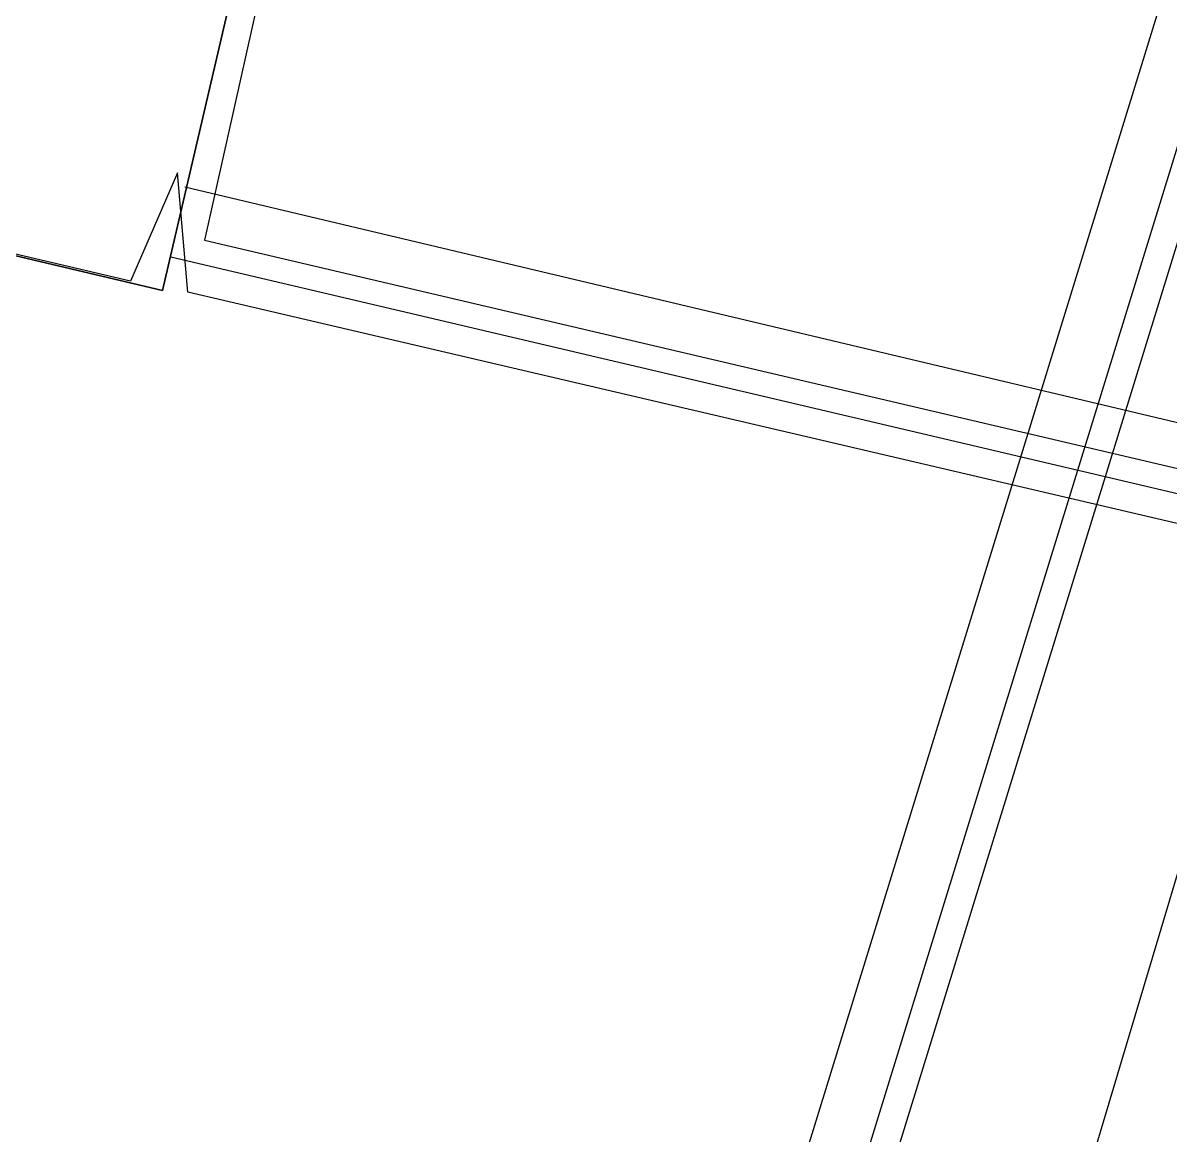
# Model space of a CAD drawing. Header units: feet. Extents: x -84 to 198, y -22 to 181.
# Drawn here: x 118.5 to 123.96, y 33.94 to 39.24 of the extents above; entities that cross this region are included whole.
import ezdxf

# ---------------------------------------------------------------- set-up
doc = ezdxf.new("R2010")
doc.units = ezdxf.units.FT
for name, color, linetype in [('A-AREA-UNIDAD', 30, 'CONTINUOUS'), ('A-LINEA', 7, 'CONTINUOUS'), ('A-MURO-CONCRETO', 8, 'CONTINUOUS')]:
    doc.layers.add(name, color=color, linetype=linetype)

msp = doc.modelspace()

# ---------------------------------------------------------------- linework, layer by layer
at = {"layer": 'A-AREA-UNIDAD'}
for points in [[(106.912, 44.2844), (118.48, 41.5289), (119.84, 41.3689), (119.84, 40.3556), (119.36, 38.2044), (127.008, 36.4089), (127.008, 35.4489), (125.68, 33.44)], [(125.312, 33.3156), (126.88, 35.68), (126.96, 36.16), (119.28, 37.9556), (119.232, 38.5244), (119.008, 38.0089), (105.632, 41.1556)]]:
    msp.add_lwpolyline(points, dxfattribs=at)
at = {"layer": 'A-LINEA'}
for p, q in [((120.7285, 27.6071), (130.3389, 58.7925)), ((120.6271, 27.7412), (130.1854, 58.7435)), ((120.416, 27.9992), (129.8657, 58.649)), ((121.5473, 27.0062), (130.6986, 57.6547)), ((119.2667, 38.4578), (127.4667, 36.5111)), ((119.2, 38.1244), (127.3067, 36.2178))]:
    msp.add_line(p, q, dxfattribs=at)
msp.add_lwpolyline([(106.04, 44.1511), (105.3467, 41.2311), (119.16, 37.9644), (119.84, 40.8844), (106.04, 44.1511)], dxfattribs=at)
at = {"layer": 'A-MURO-CONCRETO'}
msp.add_lwpolyline([(106.8133, 40.8844), (119.84, 40.8844), (119.16, 37.9644), (106.8133, 40.8844), (106.8133, 40.8844)], dxfattribs=at)

doc.saveas('drawing.dxf')
